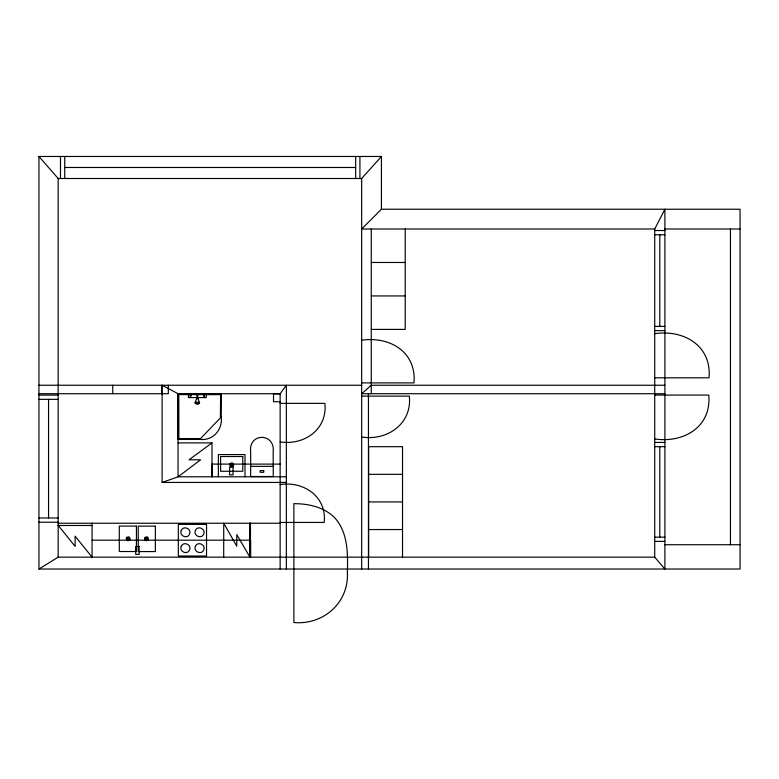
<?xml version="1.0" encoding="UTF-8"?>
<svg xmlns="http://www.w3.org/2000/svg" width="779" height="779" viewBox="0 0 779 779"><rect width="100%" height="100%" fill="white"/><g stroke="black" fill="none" stroke-linecap="round" stroke-linejoin="round"><path stroke-width="1.17" d="M654.72 229.007L664.896 209.23L664.896 569.03L654.72 557.16L654.72 229.007L361.66 229.007L381.437 209.23L740.05 209.23L740.05 569.03L38.95 569.03L38.95 156.472L381.437 156.472L381.437 209.23M280.138 569.03L280.138 393.716L286.351 385.245L286.351 569.03M361.66 569.03L361.66 178.508L381.437 156.472M211.995 476.797L211.995 442.9L189.063 459.795L200.583 459.795L178.099 476.797L162.11 482.444L162.11 385.245L178.04 393.716L280.138 393.716M38.95 569.03L58.162 557.16L654.72 557.16M64.735 167.485L355.682 167.485M38.95 156.472L58.162 178.508L361.66 178.508M664.896 229.007L740.05 229.007M654.72 230.526L664.896 230.526M654.72 234.761L664.896 234.761M371.32 262.474L405.216 262.474M371.32 295.942L405.216 295.942M654.72 326.391L664.896 326.391M371.32 329.41L405.216 329.41L405.216 229.007M654.72 330.627L664.896 330.627M654.72 333.675C683.709 329.381 711.87 345.633 709.007 377.805L654.72 377.805M361.66 340.219C389.646 336.08 416.707 351.923 413.951 382.898L361.66 382.898M38.95 385.245L361.66 385.245M664.896 385.245L371.262 385.245L361.66 393.716L664.896 393.716M38.95 393.716L168.322 393.716L168.322 385.245M280.138 393.843L273.526 393.843L273.526 401.769L280.138 401.769M654.72 395.07L708.783 395.07C711.616 427.096 683.572 443.241 654.72 438.957M38.95 395.109L58.162 395.109M361.66 396.131L409.326 396.131C412.266 423.795 387.299 441.021 361.66 437.019M196.551 397.582L188.421 397.582L188.421 394.125L206.269 394.125L206.269 397.582L198.08 397.582M196.551 398.653L198.08 398.653M38.95 399.354L58.162 399.354M280.138 403.366L324.882 403.366C327.638 429.346 304.258 445.646 280.138 441.897M654.72 442.443L664.896 442.443M178.099 442.9L211.995 442.9M654.72 446.679L664.896 446.679M280.138 464.099L211.878 464.099L211.878 476.709M250.653 466.358L273.244 466.358L273.244 476.514L250.653 476.514L250.653 451.81C248.355 432.491 275.318 432.647 273.186 451.81L273.244 466.358M368.633 474.314L402.529 474.314M286.351 476.797L178.04 476.797L178.04 393.716M162.11 482.444L286.351 482.444M280.138 484.577C303.868 480.877 326.937 496.856 324.22 522.446L280.138 522.446M368.633 501.929L402.529 501.929M38.95 517.977L58.162 517.977M38.95 522.212L58.162 522.212M58.162 523.235L280.138 523.235M58.162 525.494L92.058 525.494M368.633 529.545L402.529 529.545M654.72 537.159L664.896 537.159M92.058 540.188L250.604 540.188L250.604 557.131M654.72 541.395L664.896 541.395M664.896 544.735L740.05 544.735M58.162 525.328L75.105 546.342L75.105 536.176L92.058 557.131L92.058 523.235M730.449 229.007L730.449 544.735M659.803 234.761L659.803 326.391M659.803 446.679L659.803 537.159M402.529 557.16L402.529 446.688L368.633 446.688L368.633 557.16M371.262 229.007L371.262 393.716M368.438 393.716L368.438 569.03M359.917 156.472L359.917 178.508M355.682 156.472L355.682 178.508M250.468 523.235L250.468 557.131M250.283 523.235L250.283 557.131M249.923 523.235L249.923 557.131L236.767 534.647L236.767 546.176L223.739 523.235L223.7 557.131M244.995 476.748L244.995 454.576L218.363 454.576L218.363 476.748M204.41 394.125L204.351 397.582M198.08 394.125C196.444 397.65 199.482 400.513 199.405 403.483L197.515 404.301L195.227 403.483C195.159 400.513 198.187 397.65 196.551 394.125M190.222 394.125L190.222 397.582M161.652 385.245L161.652 393.716M112.751 385.245L112.751 393.716M64.735 156.472L64.735 178.508M60.489 156.472L60.489 178.508M58.162 178.508L58.162 557.16M48.551 399.354L48.551 517.977M220.593 394.651L220.389 416.969L221.207 416.969L221.411 393.901L178.05 393.853L178.099 439.453L199.882 439.405C212.881 441.002 222.901 429.648 221.207 417.028L199.833 439.346L199.833 438.548L178.858 438.596L178.81 394.602L220.593 394.651M347.385 572.156C349.109 602.518 323.616 625.186 293.878 622.528L293.878 503.662C308.192 503.653 323.334 506.895 334.006 517.032C348.009 531.629 347.921 553.275 347.385 572.156M181.234 530.538C178.839 535.689 187.457 539.604 189.57 534.063C191.975 528.922 183.357 524.997 181.234 530.538M181.234 546.361C178.839 551.503 187.457 555.427 189.57 549.886C191.975 544.735 183.357 540.821 181.234 546.361M195.402 530.538C192.997 535.689 201.625 539.604 203.738 534.063C206.143 528.922 197.515 524.997 195.402 530.538M195.402 546.361C192.997 551.513 201.625 555.427 203.738 549.886C206.143 544.735 197.515 540.821 195.402 546.361M126.792 537.403L126.217 538.445L126.792 540.198L127.844 540.782L129.596 540.198L130.171 539.146L129.596 537.403L128.545 536.819L126.792 537.403M127.396 537.997L127.396 539.594L128.993 539.594L128.993 537.997L127.396 537.997M145.128 537.403L144.553 538.445L145.128 540.198L146.179 540.782L147.932 540.198L148.507 539.146L147.932 537.403L146.88 536.819L145.128 537.403M145.731 537.997L145.731 539.594L147.328 539.594L147.328 537.997L145.731 537.997M230.282 463.447L229.708 464.498L230.282 466.241L231.334 466.825L233.087 466.241L233.661 465.19L233.087 463.447L232.035 462.872L230.282 463.447M230.886 464.041L230.886 465.647L232.483 465.647L232.483 464.041L230.886 464.041M199.609 402.49C197.145 405.518 190.738 400.786 199.609 402.49M191.069 395.547C189.268 395.586 191.478 396.813 191.069 395.547M204.351 395.888C203.212 396.774 203.251 394.924 204.351 395.888M242.775 456.523L220.584 456.523L220.584 471.266L242.775 471.266L242.775 456.523M233.018 466.991L229.63 466.991L229.63 474.898L233.018 474.898L233.018 466.991M263.74 470.584L260.147 470.584L260.147 472.298L263.74 472.298L263.74 470.584M206.532 524.394L178.323 524.394L178.323 556.031L206.532 556.031L206.532 524.394M136.432 526.088L119.294 526.088L119.294 551.513L136.432 551.513L136.432 526.088M155.372 526.146L138.234 526.146L138.234 551.571L155.372 551.571L155.372 526.146M139.139 546.488L135.75 546.488L135.75 554.395L139.139 554.395L139.139 546.488"/></g></svg>
